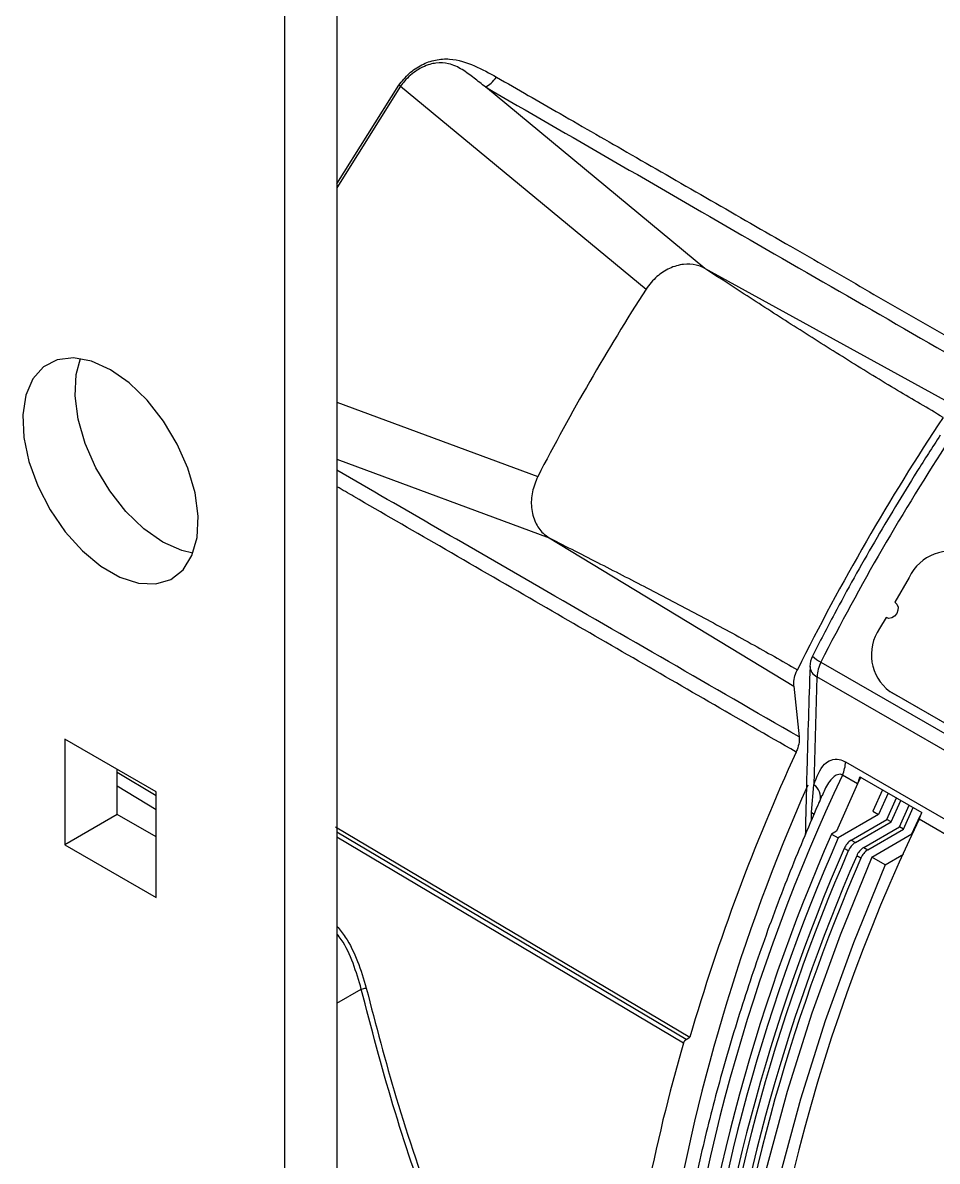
# Model space of a CAD drawing. Extents: x 16.7 to 113.1, y 4.5 to 84.5.
# Drawn here: x 22.687 to 25.007, y 65.9 to 68.79 of the extents above; entities that cross this region are included whole.
import ezdxf

# ---------------------------------------------------------------- set-up
doc = ezdxf.new("R2010")
doc.units = 0
doc.header["$MEASUREMENT"] = 0
doc.layers.add('OBJECT', color=7, linetype='CONTINUOUS')

msp = doc.modelspace()

# ---------------------------------------------------------------- linework, layer by layer
at = {"layer": 'OBJECT'}
for p, q in [((23.4841, 71.9078), (23.4841, 64.8711)), ((23.3512, 71.8311), (23.3512, 64.7697)), ((23.4841, 68.3816), (23.6409, 68.6318)), ((23.6456, 68.6292), (23.4841, 68.3714)), ((23.6456, 68.6292), (23.6409, 68.6318)), ((23.6456, 68.6292), (24.2685, 68.1143)), ((23.8607, 68.6275), (23.8607, 68.6276)), ((24.418, 68.1665), (23.8607, 68.6275)), ((25.054, 67.8173), (24.418, 68.1665)), ((23.4841, 67.8275), (23.9935, 67.638)), ((23.4841, 67.6827), (24.023, 67.4824)), ((24.023, 67.4824), (24.6434, 67.1062)), ((24.9363, 67.382), (24.9001, 67.3192)), ((24.8776, 67.2803), (24.8613, 67.2521)), ((24.7124, 67.1673), (25.3863, 66.7783)), ((24.7023, 67.13), (24.6945, 66.8559)), ((25.3761, 66.741), (24.7023, 67.13)), ((24.6434, 67.1062), (24.657, 66.9771)), ((25.5127, 66.7318), (24.8872, 67.0928)), ((24.8872, 67.0928), (24.9052, 67.0824)), ((25.5307, 66.7214), (24.9052, 67.0824)), ((23.0252, 66.8375), (22.7933, 66.9714)), ((22.7933, 66.9714), (22.7933, 66.7035)), ((22.9262, 66.7803), (22.9262, 66.8946)), ((24.7749, 66.9138), (25.3735, 66.5682)), ((22.9262, 66.8876), (23.0252, 66.8285)), ((24.8054, 66.858), (24.7667, 66.8804)), ((24.8132, 66.8748), (24.8054, 66.858)), ((24.8054, 66.858), (24.8132, 66.8748)), ((24.8109, 66.8761), (24.9682, 66.7853)), ((23.0252, 66.7924), (22.9262, 66.8525)), ((23.0252, 66.5696), (23.0252, 66.8375)), ((24.6888, 66.7858), (24.6945, 66.8559)), ((24.8054, 66.858), (24.7522, 66.7379)), ((24.8683, 66.843), (24.8437, 66.7885)), ((24.8833, 66.8343), (24.8587, 66.7798)), ((24.8799, 66.7676), (24.9045, 66.8221)), ((24.8905, 66.7615), (24.9151, 66.816)), ((24.9117, 66.7492), (24.9363, 66.8037)), ((22.9262, 66.7803), (22.7933, 66.7035)), ((23.0252, 66.7231), (22.9262, 66.7803)), ((24.6881, 66.7647), (24.6888, 66.7858)), ((24.8587, 66.7798), (24.7565, 66.7208)), ((24.8437, 66.7885), (24.8587, 66.7798)), ((24.9222, 66.7431), (24.9468, 66.7977)), ((24.9434, 66.7309), (24.9641, 66.7769)), ((23.4804, 66.7491), (24.3798, 66.2146)), ((24.7892, 66.7152), (24.8799, 66.7676)), ((24.7997, 66.7091), (24.8905, 66.7615)), ((24.8209, 66.6968), (24.9117, 66.7492)), ((24.8905, 66.7615), (24.8799, 66.7676)), ((24.9222, 66.7431), (24.9117, 66.7492)), ((25.3653, 66.5348), (24.9614, 66.768)), ((24.3701, 66.2086), (23.4841, 66.735)), ((24.3638, 66.1998), (23.4841, 66.7225)), ((24.7522, 66.7379), (24.7395, 66.7306)), ((24.7395, 66.7306), (24.7565, 66.7208)), ((24.8314, 66.6907), (24.9222, 66.7431)), ((24.8412, 66.6719), (24.9434, 66.7309)), ((24.9443, 66.7304), (24.9434, 66.7309)), ((22.7933, 66.7035), (23.0252, 66.5696)), ((24.7819, 66.6876), (24.7714, 66.6937)), ((24.7892, 66.7152), (24.7997, 66.7091)), ((24.8209, 66.6968), (24.8314, 66.6907)), ((24.8136, 66.6693), (24.8031, 66.6754)), ((24.8751, 66.6523), (24.8412, 66.6719)), ((24.8751, 66.6523), (24.9216, 66.6791)), ((23.4841, 66.3011), (23.5459, 66.3365)), ((24.3701, 66.2086), (24.3798, 66.2146))]:
    msp.add_line(p, q, dxfattribs=at)
at = {"layer": 'OBJECT', "flags": 128}
for points in [[(22.9093, 67.9096), (22.8614, 67.9312), (22.8157, 67.9398), (22.7745, 67.9349), (22.7395, 67.9169), (22.7125, 67.8865), (22.6946, 67.8451), (22.6868, 67.7947), (22.6895, 67.7376), (22.7023, 67.6766), (22.7249, 67.6145), (22.7561, 67.5541), (22.7944, 67.4983), (22.8381, 67.4497), (22.8852, 67.4106), (22.9333, 67.3828), (22.9804, 67.3676), (23.0241, 67.3657), (23.0624, 67.3772), (23.0936, 67.4016), (23.1162, 67.4377), (23.1291, 67.4839), (23.1317, 67.5379), (23.1239, 67.5973), (23.1061, 67.6592), (23.079, 67.7209), (23.0441, 67.7793), (23.0028, 67.8318), (22.9571, 67.8759), (22.9093, 67.9096)], [(23.0422, 67.4719), (22.9943, 67.5056), (22.9487, 67.5497), (22.9074, 67.6022), (22.8724, 67.6606), (22.8454, 67.7222), (22.8276, 67.7842), (22.8198, 67.8436), (22.8224, 67.8976), (22.8329, 67.9381)], [(23.1185, 67.4434), (23.0901, 67.4503), (23.0422, 67.4719)], [(24.9001, 67.3192), (24.9053, 67.3142), (24.9081, 67.307), (24.9079, 67.2987), (24.9048, 67.2906), (24.8992, 67.2838), (24.8921, 67.2795), (24.8845, 67.2782), (24.8776, 67.2803)], [(24.6888, 66.7858), (24.6951, 66.7803), (24.6954, 66.78)], [(24.8412, 66.6719), (24.761, 66.474), (24.6896, 66.2755), (24.627, 66.0771), (24.5736, 65.8797), (24.5296, 65.6841), (24.4952, 65.4911), (24.4705, 65.3016), (24.4557, 65.1162), (24.4507, 64.9358), (24.4557, 64.7612), (24.4705, 64.593), (24.4952, 64.4319), (24.5296, 64.2787), (24.5736, 64.1339), (24.627, 63.9981), (24.6896, 63.872), (24.761, 63.756), (24.8412, 63.6507)], [(24.8751, 66.6523), (24.795, 66.4544), (24.7235, 66.2559), (24.6609, 66.0575), (24.6075, 65.8601), (24.5635, 65.6645), (24.5291, 65.4715), (24.5044, 65.282), (24.4896, 65.0966), (24.4846, 64.9163), (24.4896, 64.7416), (24.5044, 64.5734), (24.5291, 64.4123), (24.5635, 64.2591), (24.6075, 64.1143), (24.6609, 63.9785), (24.7235, 63.8524), (24.795, 63.7364), (24.8751, 63.6311)]]:
    msp.add_lwpolyline(points, dxfattribs=at)
at = {"layer": 'OBJECT'}
for centre, radius, start, end in [((29.3542, 64.8605), 6.0375, 147.38935, 152.61065), ((30.066, 64.4496), 6.0486, 146.49364, 153.50635), ((30.1224, 64.417), 6.069, 146.88862, 153.05247), ((25.041, 67.3336), 0.1153, 66.3569, 155.1836), ((24.9556, 67.1857), 0.1153, 144.8151, 233.6485), ((24.7461, 67.1544), 0.062, 153.056, 178.3225), ((24.7409, 67.2305), 0.0693, 223.8152, 245.742), ((24.7152, 67.1583), 0.0311, 183.7935, 245.526), ((24.7897, 67.1263), 0.0874, 152.0634, 177.6046), ((29.5032, 64.7197), 5.337, 155.4318, 163.7335), ((24.6899, 66.917), 0.0851, 334.5118, 357.8246), ((29.0958, 64.8407), 4.7856, 154.7718, 174.4129), ((29.1099, 64.8886), 4.8476, 156.0724, 170.9036), ((24.6711, 66.8233), 0.0401, 346.9436, 54.3869), ((29.079, 64.7965), 4.5653, 154.415, 178.3612), ((29.0661, 64.8273), 4.7267, 156.2556, 174.3854), ((29.091, 64.8148), 4.7351, 156.2648, 174.1755), ((29.1162, 64.8), 4.7396, 156.4505, 173.8353), ((29.1334, 64.7917), 4.7466, 156.4579, 173.6608), ((24.8137, 66.6767), 0.0456, 122.5271, 158.0846), ((24.8242, 66.6706), 0.0456, 122.5271, 158.0846), ((24.8454, 66.6583), 0.0456, 122.5271, 158.0846), ((24.856, 66.6523), 0.0456, 122.5271, 158.0846), ((29.168, 64.775), 4.7606, 156.4729, 173.3098), ((29.1851, 64.7668), 4.7675, 156.4803, 173.1357), ((29.483, 64.5632), 4.5653, 154.415, 178.3612), ((23.4645, 66.6903), 0.363, 282.9602, 284.9873), ((28.5213, 64.9827), 4.332, 163.6821, 174.3783)]:
    msp.add_arc(centre, radius, start, end, dxfattribs=at)
for centre, major_axis, ratio, start_param, end_param in [((24.757, 66.8744), (0.0367, 0.0501), 0.810256, 4.963753, 5.278112), ((24.9386, 66.7695), (0.0287, 0.055), 0.340719, 4.860677, 5.175037)]:
    msp.add_ellipse(centre, major_axis=major_axis, ratio=ratio, start_param=start_param, end_param=end_param, dxfattribs=at)
for points, knots in [([(23.6409, 68.6318), (23.6492, 68.6422), (23.6659, 68.663), (23.699, 68.6849), (23.7347, 68.6978), (23.782, 68.7003), (23.8341, 68.6828), (23.8709, 68.6625), (23.8893, 68.6524)], [0, 0, 0, 0, 0.125023, 0.25026, 0.372599, 0.500558, 0.750171, 1, 1, 1, 1]), ([(23.8607, 68.6276), (23.8512, 68.6351), (23.8322, 68.6502), (23.803, 68.6719), (23.7715, 68.6881), (23.7413, 68.6897), (23.7188, 68.685), (23.7026, 68.6787), (23.686, 68.6694), (23.6703, 68.6576), (23.6562, 68.6438), (23.6488, 68.6337), (23.6456, 68.6292)], [0, 0, 0, 0, 0.167654, 0.336418, 0.499288, 0.624454, 0.681335, 0.749951, 0.805261, 0.875044, 0.945879, 1, 1, 1, 1]), ([(23.8607, 68.6276), (23.8658, 68.6305), (23.8761, 68.6362), (23.8849, 68.647), (23.8893, 68.6524)], [0, 0, 0, 0, 0.499997, 1, 1, 1, 1]), ([(23.8607, 68.6276), (24.077, 68.5027), (24.5095, 68.2529), (24.9515, 67.9977), (25.1726, 67.8701)], [0, 0, 0, 0, 0.500002, 1, 1, 1, 1]), ([(23.8893, 68.6524), (23.9429, 68.6215), (24.0566, 68.5561), (24.2378, 68.4518), (24.4327, 68.3396), (24.6301, 68.2259), (24.8233, 68.1145), (25.0122, 68.0055), (25.1387, 67.9325), (25.202, 67.8959)], [0, 0, 0, 0, 0.1241053, 0.2632119, 0.41732, 0.5714285, 0.7142858, 0.857143, 1, 1, 1, 1]), ([(24.418, 68.1665), (24.4152, 68.168), (24.4082, 68.1717), (24.3907, 68.1772), (24.363, 68.1789), (24.3281, 68.1686), (24.2939, 68.147), (24.2772, 68.1255), (24.2685, 68.1143)], [0, 0, 0, 0, 0.061294, 0.157978, 0.353025, 0.568965, 0.775601, 1, 1, 1, 1]), ([(25.0225, 67.7886), (24.9838, 67.8112), (24.903, 67.8585), (24.7821, 67.9328), (24.6601, 68.0097), (24.5388, 68.0877), (24.4587, 68.1399), (24.418, 68.1665)], [0, 0, 0, 0, 0.187145, 0.391348, 0.595125, 0.793954, 1, 1, 1, 1]), ([(25.015, 67.7433), (24.9952, 67.7125), (24.9377, 67.6234), (24.8472, 67.4725), (24.7596, 67.3157), (24.7093, 67.2182), (24.6909, 67.1825)], [0, 0, 0, 0, 0.169694, 0.491692, 0.81372, 1, 1, 1, 1]), ([(24.657, 66.9771), (24.4359, 67.1047), (24.0409, 67.3327), (23.6543, 67.5558), (23.4841, 67.6541)], [0, 0, 0, 0, 0.55977, 1, 1, 1, 1]), ([(24.6494, 66.9387), (24.5755, 66.9813), (24.428, 67.0665), (24.2079, 67.1937), (23.9797, 67.3256), (23.7529, 67.4569), (23.5848, 67.5542), (23.4985, 67.6042), (23.4841, 67.6125)], [0, 0, 0, 0, 0.187901, 0.375791, 0.56367, 0.77459, 0.96248, 1, 1, 1, 1]), ([(23.9935, 67.638), (23.9883, 67.6252), (23.9779, 67.5998), (23.9761, 67.5584), (23.9857, 67.5215), (24.0033, 67.4959), (24.0175, 67.4862), (24.023, 67.4824)], [0, 0, 0, 0, 0.217935, 0.435233, 0.661573, 0.868603, 1, 1, 1, 1]), ([(24.023, 67.4824), (24.0664, 67.4604), (24.1516, 67.4171), (24.2798, 67.3511), (24.4075, 67.284), (24.5322, 67.2164), (24.6136, 67.17), (24.6526, 67.1479)], [0, 0, 0, 0, 0.206023, 0.404822, 0.608638, 0.812834, 1, 1, 1, 1]), ([(24.6846, 67.156), (24.6818, 67.0691), (24.6772, 66.9266), (24.6739, 66.7834), (24.6726, 66.7275)], [0, 0, 0, 0, 0.609928, 1, 1, 1, 1]), ([(24.6434, 67.1062), (24.6433, 67.1117), (24.6432, 67.1227), (24.6477, 67.1376), (24.6516, 67.1457), (24.6526, 67.1479)], [0, 0, 0, 0, 0.425021, 0.850043, 1, 1, 1, 1]), ([(24.657, 66.9771), (24.6571, 66.9741), (24.6575, 66.9657), (24.6549, 66.9522), (24.6509, 66.9424), (24.6494, 66.9387)], [0, 0, 0, 0, 0.263884, 0.723099, 1, 1, 1, 1]), ([(24.6945, 66.8559), (24.7017, 66.8757), (24.7117, 66.9028), (24.7374, 66.9198), (24.7562, 66.9224), (24.7695, 66.9162), (24.7749, 66.9138)], [0, 0, 0, 0, 0.50075, 0.686143, 0.873076, 1, 1, 1, 1]), ([(24.7667, 66.8804), (24.7647, 66.8812), (24.7604, 66.883), (24.7522, 66.8811), (24.7374, 66.8703), (24.7248, 66.8509), (24.7176, 66.8331), (24.7155, 66.8279)], [0, 0, 0, 0, 0.078074, 0.175193, 0.341224, 0.805773, 1, 1, 1, 1]), ([(24.7043, 66.8038), (24.6791, 66.7444), (24.6276, 66.6231), (24.5593, 66.4387), (24.4974, 66.2519), (24.4438, 66.0655), (24.3985, 65.8803), (24.3614, 65.6968), (24.3339, 65.5163), (24.3183, 65.3897), (24.3145, 65.3247), (24.3141, 65.3175)], [0, 0, 0, 0, 0.118756, 0.242359, 0.365986, 0.48964, 0.613327, 0.737049, 0.860812, 0.984616, 1, 1, 1, 1]), ([(24.715, 66.8281), (24.7124, 66.8224), (24.7087, 66.8143), (24.7053, 66.8062), (24.7043, 66.8038)], [0, 0, 0, 0, 0.702928, 1, 1, 1, 1]), ([(23.4841, 66.497), (23.4913, 66.4879), (23.5121, 66.4619), (23.5381, 66.4081), (23.5516, 66.3624), (23.5584, 66.3396)], [0, 0, 0, 0, 0.210646, 0.605905, 1, 1, 1, 1]), ([(23.5459, 66.3365), (23.5395, 66.3587), (23.5266, 66.4031), (23.5045, 66.451), (23.4878, 66.4724), (23.4841, 66.4772)], [0, 0, 0, 0, 0.436802, 0.874687, 1, 1, 1, 1]), ([(23.722, 65.7527), (23.6889, 65.8491), (23.6228, 66.0414), (23.5715, 66.2384), (23.5459, 66.3365)], [0, 0, 0, 0, 0.501523, 1, 1, 1, 1]), ([(23.5584, 66.3396), (23.5827, 66.2464), (23.6339, 66.0499), (23.7, 65.858), (23.7347, 65.7571)], [0, 0, 0, 0, 0.4742796, 1, 1, 1, 1]), ([(24.3638, 66.1998), (24.3639, 66.2004), (24.3643, 66.2014), (24.365, 66.2029), (24.3658, 66.2043), (24.3668, 66.2056), (24.3678, 66.2068), (24.3689, 66.2079), (24.3697, 66.2084), (24.3701, 66.2086)], [0, 0, 0, 0, 0.143841, 0.287689, 0.431522, 0.575355, 0.719217, 0.857744, 1, 1, 1, 1])]:
    msp.add_open_spline(points, degree=3, knots=knots, dxfattribs=at)

doc.saveas('drawing.dxf')
